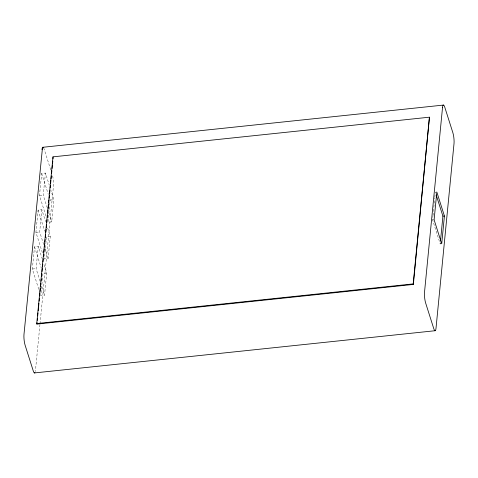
<?xml version="1.0" encoding="UTF-8"?>
<svg xmlns="http://www.w3.org/2000/svg" width="478" height="478" viewBox="0 0 478 478"><rect width="100%" height="100%" fill="white"/><g stroke="black" fill="none" stroke-linecap="round" stroke-linejoin="round"><path stroke-width="0.36" stroke-dasharray="2.39 1.79" d="M38.784 289.327L32.343 269.024L34.512 246.791L38.276 246.397L42.273 258.998M42.363 252.653L35.922 232.344L38.091 210.117L41.855 209.723L45.625 221.625M45.936 215.972L39.495 195.669L41.664 173.442L45.428 173.042L49.204 184.944M40.104 281.231L36.107 268.624L38.276 246.397M43.683 244.551L39.686 231.95L41.855 209.723M47.256 207.876L43.259 195.275L45.428 173.042M49.658 198.645L50.106 200.049L47.937 222.276L51.702 221.882L53.871 199.649L50.758 189.85M39.949 324.568L35.462 370.575A7.738 1.583 84 0 1 35.342 371.46M40.021 323.827L53.482 185.805A7.738 1.583 84 0 0 52.335 174.924M46.719 273.004L42.954 273.398L40.785 295.631L44.55 295.231L46.719 273.004L43.606 263.199M50.292 236.329L46.527 236.724L44.358 258.951L48.123 258.556L50.292 236.329L47.185 226.524M441.714 243.768L440.208 243.929L432.608 219.982L432.966 216.325M433.038 215.596L434.179 203.897M434.251 203.162L434.747 198.047M434.819 197.312L435.321 192.198L436.826 192.036M440.208 243.929L440.352 242.466M39.495 195.669L43.259 195.275M50.106 200.049L53.871 199.649M35.922 232.344L39.686 231.95M432.608 219.982L434.114 219.82M32.343 269.024L36.107 268.624M50.758 169.959L44.233 149.381A7.732 1.583 84 0 0 43.623 147.899M41.664 173.442L48.326 194.444M48.816 212.776L51.702 221.882M38.091 210.117L44.753 231.125M44.795 248.052L48.123 258.556M34.512 246.791L41.174 267.8M41.885 286.83L44.55 295.231"/><path stroke-width="0.72" d="M42.5 147.553L23.984 334.391A7.738 1.583 84 0 0 25.131 345.271L33.233 370.814A7.738 1.583 84 0 0 34.966 372.643M36.74 323.558L52.998 156.85L429.441 117.188L413.356 284.434L36.908 324.09L36.74 323.558L413.189 283.902L413.356 284.434M36.908 324.09L37.057 322.608M37.272 320.385L37.487 318.163M37.702 315.94L37.995 312.976M38.21 310.754L38.497 307.79M38.646 306.308L38.933 303.345M39.148 301.122L39.441 298.158M39.656 295.936L39.943 292.972M40.086 291.49L40.379 288.527M40.594 286.304L40.887 283.34M41.102 281.118L41.317 278.895M41.532 276.672L41.825 273.709M42.04 271.486L42.327 268.522M42.476 267.041L42.763 264.077M42.978 261.854L43.271 258.891M43.486 256.668L43.701 254.445M43.916 252.223L44.209 249.259M44.424 247.036L44.711 244.073M44.932 241.85L45.147 239.621M45.362 237.399L45.655 234.435M45.87 232.212L46.157 229.249M46.3 227.767L46.593 224.803M46.808 222.581L47.095 219.617M47.316 217.394L47.531 215.172M47.746 212.949L48.039 209.985M48.182 208.504L48.541 204.799M48.762 202.576L48.977 200.354M49.192 198.131L49.479 195.167M49.628 193.686L49.915 190.722M50.202 187.758L50.423 185.536M50.638 183.313L50.925 180.349M51.068 178.868L51.361 175.904M51.576 173.681L51.863 170.718M52.084 168.495L52.371 165.531M52.514 164.05L52.807 161.086M53.022 158.863L52.998 156.85M413.189 283.902L429.441 117.188M440.489 241.002L442.915 216.14L436.211 195.012M444.421 215.984L441.714 243.768L434.114 219.82L436.826 192.036L444.421 215.984L442.915 216.14M42.745 147.29L443.554 105.064M34.446 372.936L435.255 330.71M41.998 149.62A7.738 1.583 84 0 1 43.313 147.463M442.538 107.425L424.518 292.195A7.738 1.583 84 0 0 425.665 303.076L433.767 328.619A7.738 1.583 84 0 0 436.002 328.38L454.016 143.609A7.738 1.583 84 0 0 452.869 132.729L444.767 107.186A7.738 1.583 84 0 0 442.538 107.425"/></g></svg>
